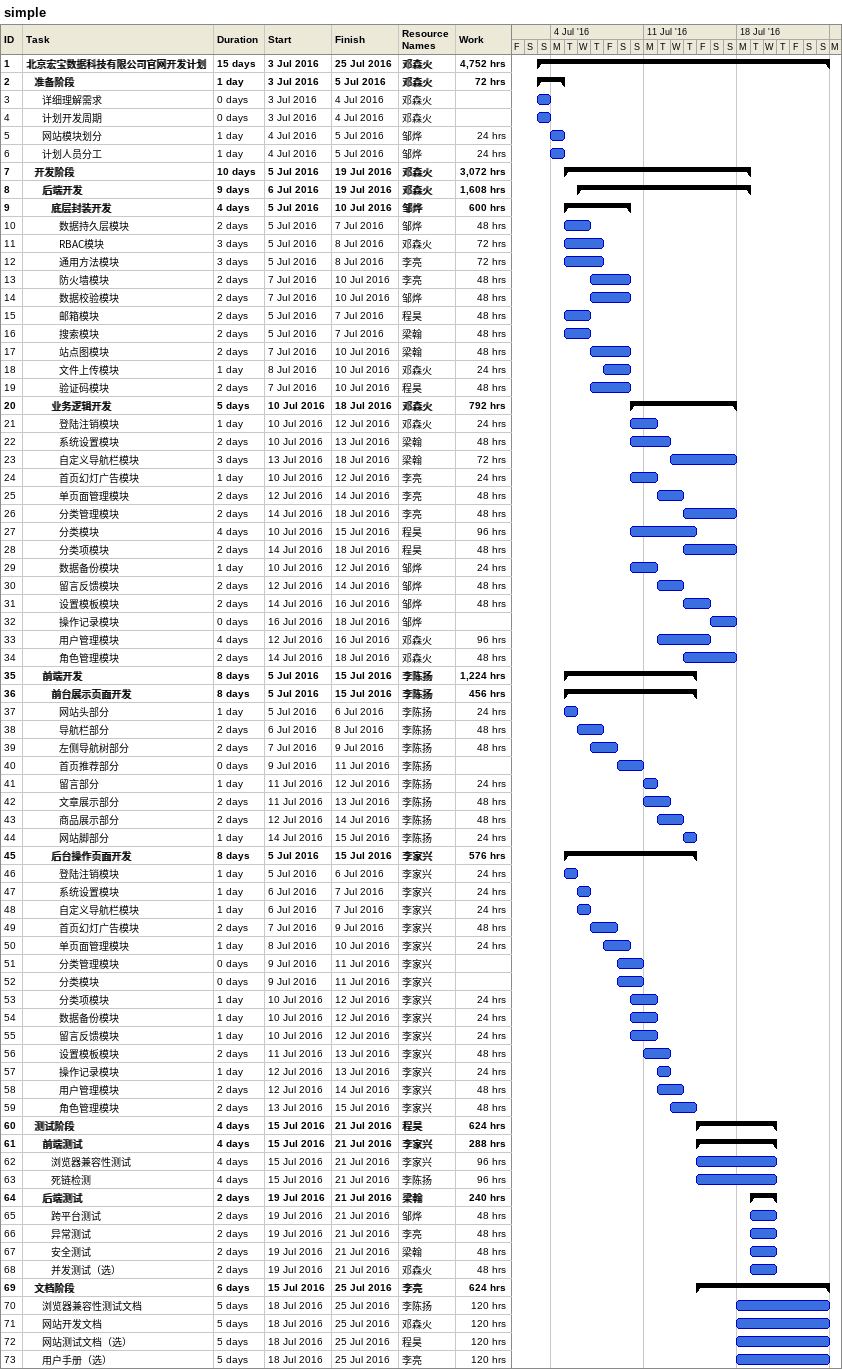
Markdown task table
simple

| ID | Level | Task | Duration | Start | Finish | Resources | Work (h) |
|---|---|---|---|---|---|---|---|
| 1 | 1 | **北京宏宝数据科技有限公司官网开发计划** | 15d | 2016-07-03 | 2016-07-25 | 邓森火 | 4752 |
| 2 | 2 | **准备阶段** | 1d | 2016-07-03 | 2016-07-05 | 邓森火 | 72 |
| 3 | 3 | 详细理解需求 | 0d | 2016-07-03 | 2016-07-04 | 邓森火 |  |
| 4 | 3 | 计划开发周期 | 0d | 2016-07-03 | 2016-07-04 | 邓森火 |  |
| 5 | 3 | 网站模块划分 | 1d | 2016-07-04 | 2016-07-05 | 邹烨 | 24 |
| 6 | 3 | 计划人员分工 | 1d | 2016-07-04 | 2016-07-05 | 邹烨 | 24 |
| 7 | 2 | **开发阶段** | 10d | 2016-07-05 | 2016-07-19 | 邓森火 | 3072 |
| 8 | 3 | **后端开发** | 9d | 2016-07-06 | 2016-07-19 | 邓森火 | 1608 |
| 9 | 4 | **底层封装开发** | 4d | 2016-07-05 | 2016-07-10 | 邹烨 | 600 |
| 10 | 5 | 数据持久层模块 | 2d | 2016-07-05 | 2016-07-07 | 邹烨 | 48 |
| 11 | 5 | RBAC模块 | 3d | 2016-07-05 | 2016-07-08 | 邓森火 | 72 |
| 12 | 5 | 通用方法模块 | 3d | 2016-07-05 | 2016-07-08 | 李亮 | 72 |
| 13 | 5 | 防火墙模块 | 2d | 2016-07-07 | 2016-07-10 | 李亮 | 48 |
| 14 | 5 | 数据校验模块 | 2d | 2016-07-07 | 2016-07-10 | 邹烨 | 48 |
| 15 | 5 | 邮箱模块 | 2d | 2016-07-05 | 2016-07-07 | 程昊 | 48 |
| 16 | 5 | 搜索模块 | 2d | 2016-07-05 | 2016-07-07 | 梁翰 | 48 |
| 17 | 5 | 站点图模块 | 2d | 2016-07-07 | 2016-07-10 | 梁翰 | 48 |
| 18 | 5 | 文件上传模块 | 1d | 2016-07-08 | 2016-07-10 | 邓森火 | 24 |
| 19 | 5 | 验证码模块 | 2d | 2016-07-07 | 2016-07-10 | 程昊 | 48 |
| 20 | 4 | **业务逻辑开发** | 5d | 2016-07-10 | 2016-07-18 | 邓森火 | 792 |
| 21 | 5 | 登陆注销模块 | 1d | 2016-07-10 | 2016-07-12 | 邓森火 | 24 |
| 22 | 5 | 系统设置模块 | 2d | 2016-07-10 | 2016-07-13 | 梁翰 | 48 |
| 23 | 5 | 自定义导航栏模块 | 3d | 2016-07-13 | 2016-07-18 | 梁翰 | 72 |
| 24 | 5 | 首页幻灯广告模块 | 1d | 2016-07-10 | 2016-07-12 | 李亮 | 24 |
| 25 | 5 | 单页面管理模块 | 2d | 2016-07-12 | 2016-07-14 | 李亮 | 48 |
| 26 | 5 | 分类管理模块 | 2d | 2016-07-14 | 2016-07-18 | 李亮 | 48 |
| 27 | 5 | 分类模块 | 4d | 2016-07-10 | 2016-07-15 | 程昊 | 96 |
| 28 | 5 | 分类项模块 | 2d | 2016-07-14 | 2016-07-18 | 程昊 | 48 |
| 29 | 5 | 数据备份模块 | 1d | 2016-07-10 | 2016-07-12 | 邹烨 | 24 |
| 30 | 5 | 留言反馈模块 | 2d | 2016-07-12 | 2016-07-14 | 邹烨 | 48 |
| 31 | 5 | 设置模板模块 | 2d | 2016-07-14 | 2016-07-16 | 邹烨 | 48 |
| 32 | 5 | 操作记录模块 | 0d | 2016-07-16 | 2016-07-18 | 邹烨 |  |
| 33 | 5 | 用户管理模块 | 4d | 2016-07-12 | 2016-07-16 | 邓森火 | 96 |
| 34 | 5 | 角色管理模块 | 2d | 2016-07-14 | 2016-07-18 | 邓森火 | 48 |
| 35 | 3 | **前端开发** | 8d | 2016-07-05 | 2016-07-15 | 李陈扬 | 1224 |
| 36 | 4 | **前台展示页面开发** | 8d | 2016-07-05 | 2016-07-15 | 李陈扬 | 456 |
| 37 | 5 | 网站头部分 | 1d | 2016-07-05 | 2016-07-06 | 李陈扬 | 24 |
| 38 | 5 | 导航栏部分 | 2d | 2016-07-06 | 2016-07-08 | 李陈扬 | 48 |
| 39 | 5 | 左侧导航树部分 | 2d | 2016-07-07 | 2016-07-09 | 李陈扬 | 48 |
| 40 | 5 | 首页推荐部分 | 0d | 2016-07-09 | 2016-07-11 | 李陈扬 |  |
| 41 | 5 | 留言部分 | 1d | 2016-07-11 | 2016-07-12 | 李陈扬 | 24 |
| 42 | 5 | 文章展示部分 | 2d | 2016-07-11 | 2016-07-13 | 李陈扬 | 48 |
| 43 | 5 | 商品展示部分 | 2d | 2016-07-12 | 2016-07-14 | 李陈扬 | 48 |
| 44 | 5 | 网站脚部分 | 1d | 2016-07-14 | 2016-07-15 | 李陈扬 | 24 |
| 45 | 4 | **后台操作页面开发** | 8d | 2016-07-05 | 2016-07-15 | 李家兴 | 576 |
| 46 | 5 | 登陆注销模块 | 1d | 2016-07-05 | 2016-07-06 | 李家兴 | 24 |
| 47 | 5 | 系统设置模块 | 1d | 2016-07-06 | 2016-07-07 | 李家兴 | 24 |
| 48 | 5 | 自定义导航栏模块 | 1d | 2016-07-06 | 2016-07-07 | 李家兴 | 24 |
| 49 | 5 | 首页幻灯广告模块 | 2d | 2016-07-07 | 2016-07-09 | 李家兴 | 48 |
| 50 | 5 | 单页面管理模块 | 1d | 2016-07-08 | 2016-07-10 | 李家兴 | 24 |
| 51 | 5 | 分类管理模块 | 0d | 2016-07-09 | 2016-07-11 | 李家兴 |  |
| 52 | 5 | 分类模块 | 0d | 2016-07-09 | 2016-07-11 | 李家兴 |  |
| 53 | 5 | 分类项模块 | 1d | 2016-07-10 | 2016-07-12 | 李家兴 | 24 |
| 54 | 5 | 数据备份模块 | 1d | 2016-07-10 | 2016-07-12 | 李家兴 | 24 |
| 55 | 5 | 留言反馈模块 | 1d | 2016-07-10 | 2016-07-12 | 李家兴 | 24 |
| 56 | 5 | 设置模板模块 | 2d | 2016-07-11 | 2016-07-13 | 李家兴 | 48 |
| 57 | 5 | 操作记录模块 | 1d | 2016-07-12 | 2016-07-13 | 李家兴 | 24 |
| 58 | 5 | 用户管理模块 | 2d | 2016-07-12 | 2016-07-14 | 李家兴 | 48 |
| 59 | 5 | 角色管理模块 | 2d | 2016-07-13 | 2016-07-15 | 李家兴 | 48 |
| 60 | 2 | **测试阶段** | 4d | 2016-07-15 | 2016-07-21 | 程昊 | 624 |
| 61 | 3 | **前端测试** | 4d | 2016-07-15 | 2016-07-21 | 李家兴 | 288 |
| 62 | 4 | 浏览器兼容性测试 | 4d | 2016-07-15 | 2016-07-21 | 李家兴 | 96 |
| 63 | 4 | 死链检测 | 4d | 2016-07-15 | 2016-07-21 | 李陈扬 | 96 |
| 64 | 3 | **后端测试** | 2d | 2016-07-19 | 2016-07-21 | 梁翰 | 240 |
| 65 | 4 | 跨平台测试 | 2d | 2016-07-19 | 2016-07-21 | 邹烨 | 48 |
| 66 | 4 | 异常测试 | 2d | 2016-07-19 | 2016-07-21 | 李亮 | 48 |
| 67 | 4 | 安全测试 | 2d | 2016-07-19 | 2016-07-21 | 梁翰 | 48 |
| 68 | 4 | 并发测试（选） | 2d | 2016-07-19 | 2016-07-21 | 邓森火 | 48 |
| 69 | 2 | **文档阶段** | 6d | 2016-07-15 | 2016-07-25 | 李亮 | 624 |
| 70 | 3 | 浏览器兼容性测试文档 | 5d | 2016-07-18 | 2016-07-25 | 李陈扬 | 120 |
| 71 | 3 | 网站开发文档 | 5d | 2016-07-18 | 2016-07-25 | 邓森火 | 120 |
| 72 | 3 | 网站测试文档（选） | 5d | 2016-07-18 | 2016-07-25 | 程昊 | 120 |
| 73 | 3 | 用户手册（选） | 5d | 2016-07-18 | 2016-07-25 | 李亮 | 120 |
